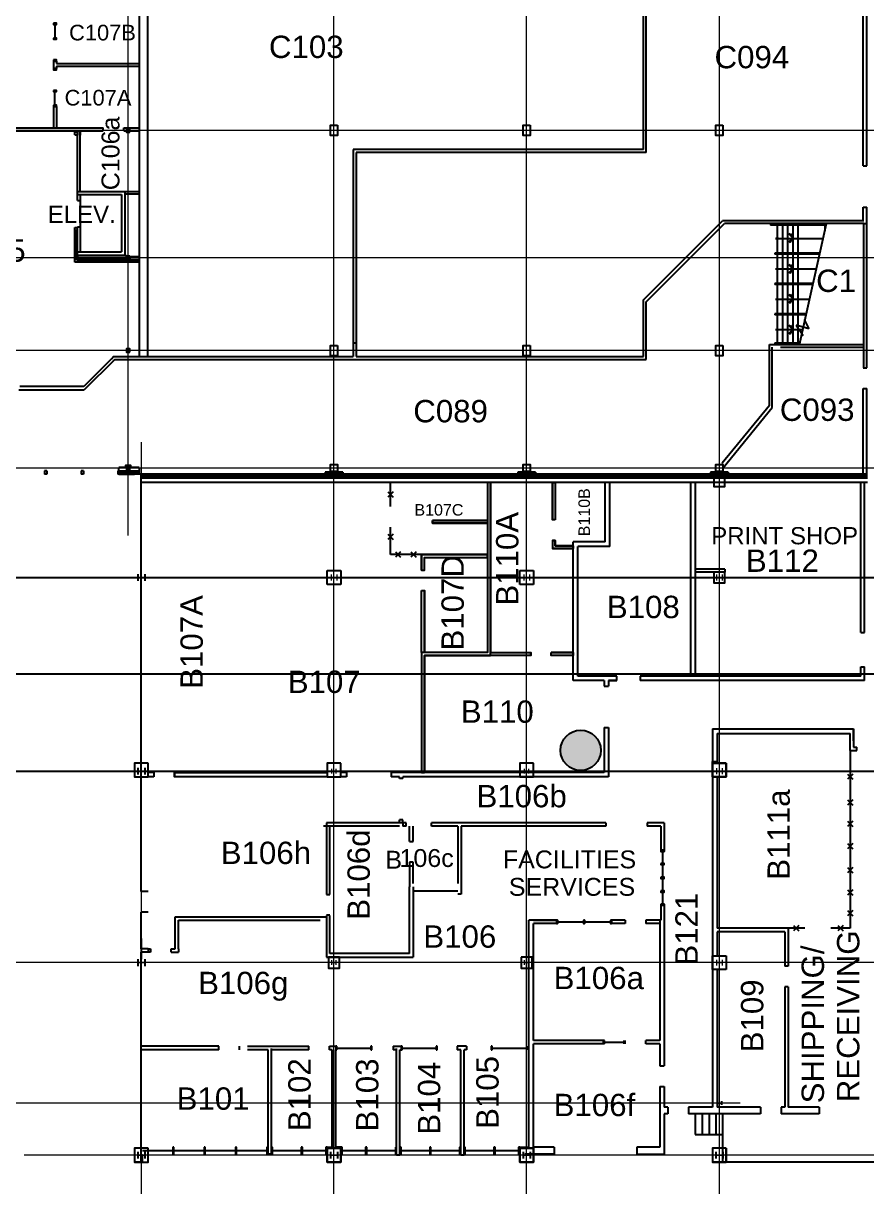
# Model space of a CAD drawing. Extents: x -222 to 8565, y -1562 to 5304.
# Drawn here: x 1760 to 3230, y 870 to 2900 of the extents above; entities that cross this region are included whole.
import ezdxf

# ---------------------------------------------------------------- set-up
doc = ezdxf.new("R2010")
doc.units = 0
doc.header["$LTSCALE"] = 15
doc.header["$MEASUREMENT"] = 0
doc.layers.get('0').update_dxf_attribs({"linetype": 'CONTINUOUS'})
for name, color, linetype, lineweight in [('Crawlspace access', 1, 'CONTINUOUS', 25), ('STAIR', 251, 'CONTINUOUS', 25), ('WALLS', 7, 'CONTINUOUS', 25)]:
    doc.layers.add(name, color=color, linetype=linetype, lineweight=lineweight)
doc.layers.add('grid', color=251, linetype='CONTINUOUS')
doc.layers.add('room number', color=7, linetype='CONTINUOUS')
doc.styles.get("Standard").update_dxf_attribs({"font": 'arial.ttf'})

# ---------------------------------------------------------------- blocks, each defined once
blk = doc.blocks.new('AZMND')
for p, q in [((0, 0.5), (0, -0.5)), ((1, 0.5), (0, 0.5)), ((1, -0.5), (1, 0.5)), ((0, -0.5), (1, -0.5))]:
    blk.add_line(p, q)
blk = doc.blocks.new('10X10WF COLUMN')
at = {"layer": 'grid', "lineweight": 0}
for p, q in [((-5, 5), (5, 5)), ((0, -5), (0, 5)), ((-5, -5), (5, -5))]:
    blk.add_line(p, q, dxfattribs=at)
blk = doc.blocks.new('12X12WF COLUMN')
at = {"layer": 'grid'}
for p, q in [((-6, 6), (6, 6)), ((-6, -6), (6, -6))]:
    blk.add_line(p, q, dxfattribs=at)
at = {"layer": 'grid', "lineweight": 0}
blk.add_line((0, -6), (0, 6), dxfattribs=at)
blk = doc.blocks.new('8X8WF COLUMN')
at = {"layer": 'grid', "lineweight": 0}
for p, q in [((4, 4), (-4, 4)), ((0, -4), (0, 4)), ((4, -4), (-4, -4))]:
    blk.add_line(p, q, dxfattribs=at)
blk = doc.blocks.new('8X6.5 WF COLUMN')
at = {"layer": 'grid'}
for p, q in [((-3.25, 4), (3.25, 4)), ((-3.25, -4), (3.25, -4))]:
    blk.add_line(p, q, dxfattribs=at)
at = {"layer": 'grid', "lineweight": 0}
blk.add_line((0, -4), (0, 4), dxfattribs=at)

msp = doc.modelspace()

# ---------------------------------------------------------------- hatches: boundary and pattern name
at = {"layer": 'Crawlspace access'}
h = msp.add_hatch(color=256, dxfattribs=at)
h.dxf.hatch_style = 1
edge = h.paths.add_edge_path()
edge.add_arc((2731.5, 1631.1), 35.2, 0, 360)

# ---------------------------------------------------------------- linework, layer by layer
msp.add_circle((2731.5, 1631.1), 35.2, dxfattribs=at)
at = {"layer": 'grid', "lineweight": 0}
for p, q in [((1942.4, 2006.1), (1942.4, 5224.8)), ((2637.4, 704), (2637.4, 5126.4)), ((2973.4, 704), (2973.4, 5126.4)), ((2301.4, 704), (2301.4, 5115.7)), ((3706.9, 2712.7), (1386.5, 2712.7)), ((3706.9, 2490.7), (1386.5, 2490.7)), ((3706.9, 2328.7), (1386.5, 2328.7)), ((1965.4, 2168.6), (1965.4, 704)), ((3706.9, 2123.7), (1386.5, 2123.7)), ((4102.3, 1932.7), (1761.3, 1932.7)), ((4102.3, 1764.7), (1761.3, 1764.7)), ((5818.4, 1260.7), (1386.5, 1260.7)), ((3009.5, 1015.7), (1386.5, 1015.7)), ((5002.8, 924.7), (1761.3, 924.7))]:
    msp.add_line(p, q, dxfattribs=at)
at = {"layer": 'grid'}
for p, q in [((1386.5, 1932.7), (7512.9, 1932.7)), ((1386.5, 1764.7), (7512.9, 1764.7)), ((1386.5, 1594.7), (5818.5, 1594.7))]:
    msp.add_line(p, q, dxfattribs=at)
at = {"layer": 'STAIR'}
for p, q in [((3159.9, 2548.8), (3062.4, 2548.8)), ((3062.4, 2548.8), (3062.4, 2547.3)), ((3159.5, 2547.3), (3062.4, 2547.3)), ((3074.4, 2550.3), (3074.4, 2548.8)), ((3074.4, 2547.3), (3074.4, 2498.3)), ((3083.4, 2550.3), (3083.4, 2548.8)), ((3083.4, 2547.3), (3083.4, 2498.3)), ((3092.4, 2550.3), (3092.4, 2548.8)), ((3092.4, 2547.3), (3092.4, 2498.3)), ((3101.4, 2550.3), (3101.4, 2548.8)), ((3101.4, 2547.3), (3101.4, 2498.3)), ((3110.4, 2550.3), (3110.4, 2548.8)), ((3110.4, 2547.3), (3110.4, 2498.3)), ((3113.4, 2338.7), (3160.2, 2550.3)), ((3157.4, 2550.3), (3157.4, 2548.8)), ((3157.4, 2547.3), (3157.4, 2537.7)), ((3071.5, 2524.3), (3154.4, 2524.3)), ((3148.7, 2498.3), (3070.4, 2498.3)), ((3070.4, 2498.3), (3070.4, 2496.8)), ((3148.4, 2496.8), (3070.4, 2496.8)), ((3074.4, 2496.8), (3074.4, 2445.5)), ((3083.4, 2496.8), (3083.4, 2445.5)), ((3092.4, 2496.8), (3092.4, 2445.5)), ((3101.4, 2496.8), (3101.4, 2445.5)), ((3110.4, 2496.8), (3110.4, 2445.5)), ((3071.5, 2471.1), (3142.7, 2471.1)), ((3137, 2445.5), (3070.4, 2445.5)), ((3070.4, 2445.5), (3070.4, 2444)), ((3136.7, 2444), (3070.4, 2444)), ((3074.4, 2444), (3074.4, 2392.7)), ((3083.4, 2444), (3083.4, 2392.7)), ((3092.4, 2444), (3092.4, 2392.7)), ((3101.4, 2444), (3101.4, 2392.7)), ((3110.4, 2444), (3110.4, 2392.7)), ((3071.5, 2418.3), (3131, 2418.3)), ((3125.3, 2392.7), (3070.4, 2392.7)), ((3070.4, 2392.7), (3070.4, 2391.2)), ((3125, 2391.2), (3070.4, 2391.2)), ((3074.4, 2391.2), (3074.4, 2342.2)), ((3083.4, 2391.2), (3083.4, 2342.2)), ((3092.4, 2391.2), (3092.4, 2342.2)), ((3101.4, 2391.2), (3101.4, 2342.2)), ((3110.4, 2391.2), (3110.4, 2342.2)), ((3121.4, 2382.7), (3129.4, 2366.7)), ((3071.5, 2365.2), (3119.3, 2365.2)), ((3107.4, 2372.7), (3119.4, 2354.7)), ((3129.4, 2366.7), (3107.4, 2372.7)), ((3070.4, 2342.2), (3114.2, 2342.2)), ((3070.4, 2342.2), (3070.4, 2340.7)), ((3070.4, 2340.7), (3113.8, 2340.7)), ((3074.4, 2340.7), (3074.4, 2339.2)), ((3083.4, 2340.7), (3083.4, 2339.2)), ((3092.4, 2340.7), (3092.4, 2339.2)), ((3101.4, 2340.7), (3101.4, 2339.2)), ((3110.4, 2340.7), (3110.4, 2339.2))]:
    msp.add_line(p, q, dxfattribs=at)
for points in [[(3096.9, 2533), (3101.4, 2525.2), (3095.1, 2531.5)], [(3096.9, 2517.4), (3101.4, 2525.2), (3095.1, 2518.8)], [(3096.9, 2479), (3101.4, 2471.2), (3095.1, 2477.5)], [(3096.9, 2463.4), (3101.4, 2471.2), (3095.1, 2464.8)], [(3096.9, 2427), (3101.4, 2419.2), (3095.1, 2425.5)], [(3096.9, 2411.4), (3101.4, 2419.2), (3095.1, 2412.8)], [(3096.9, 2373), (3101.4, 2365.2), (3095.1, 2371.5)], [(3096.9, 2357.4), (3101.4, 2365.2), (3095.1, 2358.8)]]:
    msp.add_lwpolyline(points, close=True, dxfattribs=at)
for centre in [(3074.4, 2524.3), (3074.4, 2471.1), (3074.4, 2418.3), (3074.4, 2365.2)]:
    msp.add_circle(centre, 1.22, dxfattribs=at)
at = {"layer": 'WALLS'}
for p, q in [((1976.4, 3180.7), (1976.4, 2318.2)), ((3224.4, 2650.7), (3224.4, 3173.7)), ((3230.4, 2650.7), (3230.4, 3173.7)), ((2841, 2679.2), (2841, 3159.7)), ((2845.9, 2674.3), (2845.9, 3159.7)), ((1961.4, 2936.7), (1961.4, 2318.2)), ((1814.9, 2897.7), (1814.9, 2873.7)), ((1812.4, 2833.7), (1817.4, 2833.7)), ((1812.4, 2833.7), (1812.4, 2820.7)), ((1817.4, 2833.7), (1817.4, 2829.7)), ((1817.4, 2829.7), (1961.4, 2829.7)), ((1817.4, 2824.7), (1961.4, 2824.7)), ((1817.4, 2824.7), (1817.4, 2820.7)), ((1817.4, 2820.7), (1812.4, 2820.7)), ((1814.9, 2756.7), (1814.9, 2780.7)), ((1817.4, 2754.7), (1812.4, 2754.7)), ((1812.4, 2754.7), (1812.4, 2717.2)), ((1817.4, 2754.7), (1817.4, 2717.2)), ((1656.9, 2717.2), (1774.9, 2717.2)), ((1656.9, 2712.3), (1774.9, 2712.3)), ((1774.9, 2717.2), (1898.7, 2717.2)), ((1774.9, 2712.3), (1898.7, 2712.3)), ((1849.7, 2705.3), (1849.7, 2712.3)), ((1849.7, 2705.3), (1854.2, 2705.3)), ((1853.2, 2708.8), (1853.2, 2712.3)), ((1853.2, 2708.8), (1854.2, 2708.8)), ((1854.2, 2712.3), (1854.2, 2704.3)), ((1854.2, 2606.2), (1854.2, 2711.6)), ((1858.9, 2712.3), (1858.9, 2704.3)), ((1858.9, 2606.2), (1858.9, 2711.6)), ((1898.7, 2712.3), (1898.7, 2717.2)), ((1934.7, 2712.3), (1934.7, 2717.2)), ((1934.7, 2717.2), (1961.4, 2717.2)), ((1934.7, 2717.2), (1961.4, 2717.2)), ((1934.7, 2712.3), (1934.7, 2717.2)), ((1934.7, 2712.3), (1939.4, 2712.3)), ((1934.7, 2712.3), (1939.4, 2712.3)), ((1945.4, 2712.3), (1961.4, 2712.3)), ((1945.4, 2712.3), (1961.4, 2712.3)), ((2335, 2679.2), (2335, 2318.2)), ((2841, 2679.2), (2335, 2679.2)), ((2339.9, 2674.3), (2339.9, 2318.2)), ((2845.9, 2674.3), (2339.9, 2674.3)), ((3224.4, 2650.7), (3230.4, 2650.7)), ((1854.2, 2606.2), (1936.4, 2606.2)), ((1854.2, 2590.5), (1854.2, 2606.2)), ((1854.2, 2600.7), (1930.9, 2600.7)), ((1858.9, 2600.7), (1858.9, 2500.7)), ((1917.4, 2606.2), (1936.4, 2606.2)), ((1917.4, 2600.7), (1930.9, 2600.7)), ((1930.9, 2600.7), (1930.9, 2500.7)), ((1936.4, 2606.2), (1936.4, 2495.2)), ((1936.4, 2606.2), (1936.4, 2495.2)), ((1936.4, 2606.2), (1961.4, 2606.2)), ((1936.4, 2606.2), (1961.4, 2606.2)), ((1936.4, 2602.2), (1961.4, 2602.2)), ((1936.4, 2602.2), (1961.4, 2602.2)), ((1853.2, 2595), (1854.2, 2595)), ((1854.2, 2590.5), (1858.9, 2590.5)), ((3224.4, 2555.2), (3224.4, 2578.7)), ((3224.4, 2578.7), (3230.4, 2578.7)), ((3230.4, 2298.3), (3230.4, 2578.7)), ((1849.7, 2543.5), (1854.2, 2543.5)), ((1849.7, 2482.7), (1849.7, 2543.5)), ((1853.2, 2540), (1854.2, 2540)), ((1853.2, 2486.2), (1853.2, 2540)), ((1854.2, 2544.5), (1858.9, 2544.5)), ((1854.2, 2495.2), (1854.2, 2544.5)), ((2841, 2417.2), (2979, 2555.2)), ((2845.9, 2413.5), (2982.6, 2550.3)), ((3225.5, 2555.2), (2979, 2555.2)), ((3225.5, 2550.3), (2982.6, 2550.3)), ((3225.5, 2298.3), (3225.5, 2550.3)), ((3225.5, 2550.3), (3228.5, 2550.3)), ((1854.2, 2500.7), (1930.9, 2500.7)), ((1917.4, 2500.7), (1930.9, 2500.7)), ((1961.4, 2482.7), (1849.7, 2482.7)), ((1961.4, 2486.2), (1853.2, 2486.2)), ((1854.2, 2495.2), (1936.4, 2495.2)), ((1939.4, 2493.7), (1854.2, 2493.7)), ((1854.2, 2493.7), (1854.2, 2487.7)), ((1939.4, 2487.7), (1854.2, 2487.7)), ((1917.4, 2495.2), (1936.4, 2495.2)), ((1939.4, 2493.7), (1917.4, 2493.7)), ((1939.4, 2487.7), (1917.4, 2487.7)), ((1961.4, 2486.2), (1917.4, 2486.2)), ((1961.4, 2482.7), (1917.4, 2482.7)), ((1945.4, 2492.6), (1961.4, 2492.6)), ((1945.4, 2492.6), (1961.4, 2492.6)), ((1945.4, 2487.7), (1961.4, 2487.7)), ((1945.4, 2487.7), (1961.4, 2487.7)), ((2841, 2318.2), (2841, 2417.2)), ((2845.9, 2313.3), (2845.9, 2413.5)), ((2339.9, 2341.5), (2335, 2341.5)), ((3060.7, 2339.2), (3225.5, 2339.2)), ((3060.7, 2232.8), (3060.7, 2339.2)), ((1917.4, 2318.2), (1865.1, 2265.8)), ((1917.4, 2318.2), (1913.2, 2313.9)), ((1917.4, 2318.2), (2335, 2318.2)), ((1917.4, 2318.2), (2037.4, 2318.2)), ((2339.9, 2318.2), (2841, 2318.2)), ((3065.5, 2229.3), (3065.5, 2334.3)), ((3079.9, 2334.3), (3225.5, 2334.3)), ((1919.4, 2313.3), (1865.4, 2259.3)), ((1919.4, 2313.3), (1916.6, 2310.5)), ((1919.4, 2313.3), (2845.9, 2313.3)), ((1919.4, 2313.3), (2037.4, 2313.3)), ((3224.4, 2298.3), (3230.4, 2298.3)), ((1865.4, 2259.3), (1751.9, 2259.3)), ((1865.1, 2265.8), (1753.6, 2265.8)), ((3224.4, 2112.7), (3224.4, 2262.3)), ((3224.4, 2262.3), (3230.4, 2262.3)), ((3230.4, 2106.2), (3230.4, 2262.3)), ((3060.7, 2232.8), (2978.6, 2132.2)), ((2979.4, 2123.7), (3065.5, 2229.3)), ((2978.6, 2132.2), (2978.8, 2129.7)), ((1796.4, 2118.7), (1796.4, 2112.7)), ((1800.4, 2118.7), (1796.4, 2118.7)), ((1800.4, 2112.7), (1796.4, 2112.7)), ((1800.4, 2118.7), (1800.4, 2112.7)), ((1860.4, 2118.7), (1860.4, 2112.7)), ((1864.4, 2118.7), (1860.4, 2118.7)), ((1864.4, 2112.7), (1860.4, 2112.7)), ((1864.4, 2118.7), (1864.4, 2112.7)), ((1926.4, 2118.7), (1924.4, 2118.7)), ((1924.4, 2118.7), (1924.4, 2112.7)), ((1924.4, 2118.7), (1924.4, 2112.7)), ((1926.4, 2118.7), (1924.4, 2118.7)), ((1926.4, 2112.7), (1924.4, 2112.7)), ((1926.4, 2112.7), (1924.4, 2112.7)), ((1926.4, 2112.2), (1926.4, 2124.8)), ((1926.4, 2112.2), (1926.4, 2124.8)), ((1937.9, 2124.8), (1926.4, 2124.8)), ((1937.9, 2124.8), (1926.4, 2124.8)), ((1961.4, 2118.2), (1926.4, 2118.2)), ((1961.4, 2118.2), (1926.4, 2118.2)), ((1961.4, 2115.7), (1926.4, 2115.7)), ((1961.4, 2115.7), (1926.4, 2115.7)), ((1953.4, 2112.2), (1926.4, 2112.2)), ((1953.4, 2112.2), (1926.4, 2112.2)), ((1961.4, 2124.8), (1946.9, 2124.8)), ((1961.4, 2124.8), (1946.9, 2124.8)), ((1953.4, 2112.7), (1947.4, 2112.7)), ((1953.4, 2112.7), (1947.4, 2112.7)), ((3230.4, 2112.7), (1953.4, 2112.7)), ((2037.4, 2112.7), (1953.4, 2112.7)), ((1961.4, 2124.8), (1961.4, 2112.7)), ((1961.4, 2124.8), (1961.4, 2112.7)), ((1965.4, 1384.9), (1965.4, 2112.7)), ((1965.4, 2028.7), (1965.4, 2112.7)), ((2223.4, 2112.7), (3230.4, 2112.7)), ((2316.9, 2116.7), (2285.9, 2116.7)), ((2285.9, 2116.7), (2285.9, 2112.7)), ((2316.9, 2116.7), (2316.9, 2112.7)), ((2652.9, 2116.7), (2621.9, 2116.7)), ((2621.9, 2116.7), (2621.9, 2112.7)), ((2652.9, 2116.7), (2652.9, 2112.7)), ((2988.9, 2116.7), (2957.9, 2116.7)), ((2957.9, 2116.7), (2957.9, 2112.7)), ((2988.9, 2116.7), (2988.9, 2112.7)), ((3230.4, 2109.2), (1965.4, 2109.2)), ((2037.4, 2109.2), (1965.4, 2109.2)), ((3231.9, 2106.2), (1965.4, 2106.2)), ((2037.4, 2106.2), (1965.4, 2106.2)), ((1965.4, 1384.9), (1965.4, 2100.7)), ((1965.4, 2028.7), (1965.4, 2100.7)), ((3231.9, 2098.2), (1965.4, 2098.2)), ((2037.4, 2098.2), (1965.4, 2098.2)), ((2400.1, 2056.7), (2400.1, 2098.2)), ((2569.4, 2098.2), (2569.4, 1801.7)), ((2574.4, 2098.2), (2574.4, 1801.7)), ((2682.4, 2098.2), (2682.4, 2033.2)), ((2687.4, 2098.2), (2687.4, 2033.2)), ((2774.4, 1994.7), (2774.4, 2098.2)), ((2782.4, 1986.7), (2782.4, 2098.2)), ((2923.7, 1760.7), (2923.7, 2098.2)), ((2931.7, 1760.7), (2931.7, 2098.2)), ((3220.4, 1836.7), (3220.4, 2098.2)), ((3226.4, 1836.7), (3226.4, 2098.2)), ((2404.7, 2082), (2395.6, 2072.9)), ((2395.6, 2082), (2404.7, 2072.9)), ((2569.4, 2032.2), (2473.4, 2032.2)), ((2473.4, 2032.2), (2473.4, 2027.2)), ((2687.4, 2033.2), (2682.4, 2033.2)), ((2400.1, 1972.7), (2400.1, 2020.7)), ((2473.4, 2027.2), (2569.4, 2027.2)), ((2404.7, 2008.1), (2395.6, 1998.9)), ((2395.6, 2008.1), (2404.7, 1998.9)), ((2682.4, 1997.2), (2687.4, 1997.2)), ((2682.4, 1997.2), (2682.4, 1983.2)), ((2687.4, 1997.2), (2687.4, 1988.2)), ((2774.4, 1994.7), (2718.4, 1994.7)), ((2718.4, 1752.7), (2718.4, 1994.7)), ((2454.1, 1972.7), (2400.1, 1972.7)), ((2417.6, 1977.3), (2408.5, 1968.2)), ((2408.5, 1977.3), (2417.6, 1968.2)), ((2444.7, 1977.3), (2435.6, 1968.2)), ((2435.6, 1977.3), (2444.7, 1968.2)), ((2454.1, 1967.7), (2454.1, 1972.7)), ((2454.1, 1972.7), (2569.4, 1972.7)), ((2718.4, 1983.2), (2682.4, 1983.2)), ((2687.4, 1988.2), (2718.4, 1988.2)), ((2718.4, 1988.2), (2718.4, 1983.2)), ((2726.4, 1760.7), (2726.4, 1986.7)), ((2782.4, 1986.7), (2726.4, 1986.7)), ((2454.1, 1945.7), (2454.1, 1967.7)), ((2459.1, 1967.7), (2569.4, 1967.7)), ((2459.1, 1945.7), (2459.1, 1967.7)), ((2289.4, 1944.7), (2313.4, 1944.7)), ((2289.4, 1920.7), (2289.4, 1944.7)), ((2313.4, 1944.7), (2313.4, 1920.7)), ((2454.1, 1945.7), (2459.1, 1945.7)), ((2625.4, 1944.7), (2649.4, 1944.7)), ((2625.4, 1920.7), (2625.4, 1944.7)), ((2649.4, 1944.7), (2649.4, 1920.7)), ((2983.2, 1947), (2931.7, 1947)), ((2983.2, 1942), (2931.7, 1942)), ((2983.2, 1947), (2983.2, 1942)), ((2313.4, 1920.7), (2289.4, 1920.7)), ((2454.1, 1801.7), (2454.1, 1909.7)), ((2454.1, 1909.7), (2459.1, 1909.7)), ((2459.1, 1801.7), (2459.1, 1909.7)), ((2649.4, 1920.7), (2625.4, 1920.7)), ((3220.4, 1836.7), (3226.4, 1836.7)), ((3220.4, 1836.7), (3226.4, 1836.7)), ((2569.4, 1801.7), (2454.1, 1801.7)), ((2454.1, 1801.7), (2454.1, 1592.7)), ((2558.4, 1796.7), (2459.4, 1796.7)), ((2459.4, 1796.7), (2459.4, 1592.7)), ((2644.4, 1796.7), (2558.4, 1796.7)), ((2574.4, 1801.7), (2644.4, 1801.7)), ((2644.4, 1796.7), (2644.4, 1801.7)), ((2718.4, 1801.7), (2680.4, 1801.7)), ((3220.4, 1776.7), (3226.4, 1776.7)), ((3220.4, 1760.7), (3220.4, 1776.7)), ((3226.4, 1752.7), (3226.4, 1776.7)), ((2772.4, 1752.7), (2718.4, 1752.7)), ((2792.4, 1760.7), (2726.4, 1760.7)), ((2772.4, 1752.7), (2772.4, 1742.9)), ((2780.4, 1752.7), (2780.4, 1742.9)), ((2792.4, 1752.7), (2780.4, 1752.7)), ((2780.4, 1752.7), (2794.4, 1752.7)), ((2794.4, 1760.7), (2792.4, 1760.7)), ((2792.4, 1752.7), (2794.4, 1752.7)), ((2794.4, 1752.7), (2794.4, 1760.7)), ((3220.4, 1760.7), (2835.4, 1760.7)), ((2835.4, 1760.7), (2835.4, 1752.7)), ((3226.4, 1752.7), (2835.4, 1752.7)), ((2985.4, 1752.7), (2961.4, 1752.7)), ((2772.4, 1742.9), (2780.4, 1742.9)), ((2772.4, 1670.9), (2780.4, 1670.9)), ((2772.4, 1670.9), (2772.4, 1592.7)), ((2780.4, 1670.9), (2780.4, 1592.7)), ((2961.4, 1668.7), (2961.4, 1008.7)), ((2961.4, 1668.7), (3207.4, 1668.7)), ((3207.4, 1647.7), (3207.4, 1668.7)), ((3207.4, 1668.7), (3207.4, 1636.7)), ((2969.4, 1660.7), (3201.4, 1660.7)), ((2969.4, 1660.7), (2969.4, 1608.7)), ((3201.4, 1630.7), (3201.4, 1660.7)), ((3201.4, 1630.7), (3213.4, 1630.7)), ((3201.4, 1630.7), (3201.4, 1320.7)), ((3207.4, 1636.7), (3213.3, 1636.7)), ((3213.4, 1630.7), (3213.3, 1636.7)), ((2961.4, 1608.7), (2985.4, 1608.7)), ((2961.4, 1584.7), (2961.4, 1608.7)), ((2985.4, 1608.7), (2985.4, 1584.7)), ((1987.3, 1592.7), (1977.4, 1592.7)), ((1987.3, 1584.7), (1977.4, 1584.7)), ((1987.3, 1592.7), (1987.3, 1584.7)), ((2023.3, 1592.7), (2023.3, 1584.7)), ((2323.4, 1592.7), (2313.4, 1592.7)), ((2323.4, 1584.7), (2313.4, 1584.7)), ((2323.4, 1592.7), (2323.4, 1584.7)), ((2772.4, 1592.7), (2401.2, 1592.7)), ((2401.2, 1592.7), (2401.2, 1584.7)), ((2415.4, 1584.7), (2401.2, 1584.7)), ((2415.4, 1581.8), (2415.4, 1584.7)), ((2780.4, 1584.7), (2421.4, 1584.7)), ((2421.4, 1581.8), (2421.4, 1584.7)), ((2780.4, 1592.7), (2780.4, 1584.7)), ((2780.4, 1592.7), (2780.4, 1592.7)), ((2985.4, 1584.7), (2961.4, 1584.7)), ((2969.4, 1584.7), (2969.4, 1320.7)), ((3206, 1589.8), (3196.9, 1580.7)), ((3196.9, 1589.8), (3206, 1580.7)), ((2421.4, 1581.8), (2415.4, 1581.8)), ((3206, 1544.6), (3196.9, 1535.5)), ((3196.9, 1544.6), (3206, 1535.5)), ((2426.4, 1504.7), (2288.4, 1504.7)), ((2288.4, 1504.7), (2288.4, 1379.4)), ((2415.4, 1506.7), (2415.4, 1509.8)), ((2421.4, 1509.8), (2415.4, 1509.8)), ((2421.4, 1506.7), (2421.4, 1509.8)), ((2421.4, 1504.7), (2421.4, 1498.7)), ((2427.4, 1504.7), (2421.4, 1504.7)), ((2427.4, 1498.7), (2427.4, 1504.7)), ((2471.3, 1498.7), (2471.3, 1504.7)), ((2528.6, 1504.7), (2471.3, 1504.7)), ((2775.4, 1504.7), (2528.6, 1504.7)), ((2775.4, 1504.7), (2775.4, 1498.7)), ((2847.4, 1504.7), (2847.4, 1498.7)), ((2877.4, 1504.7), (2847.4, 1504.7)), ((2877.4, 1504.7), (2877.4, 1454.7)), ((2877.4, 1504.7), (2877.4, 1454.7)), ((2877.4, 1504.7), (2877.4, 1456.7)), ((3206, 1507.3), (3196.9, 1498.2)), ((3196.9, 1507.3), (3206, 1498.2)), ((2415.4, 1498.7), (2283.4, 1498.7)), ((2294.4, 1379.4), (2294.4, 1498.7)), ((2427.4, 1498.7), (2421.4, 1498.7)), ((2433.2, 1472.1), (2433.2, 1498.7)), ((2433.2, 1472.1), (2433.2, 1498.7)), ((2439.2, 1472.1), (2439.2, 1498.7)), ((2517.4, 1498.7), (2471.3, 1498.7)), ((2517.4, 1498.7), (2517.4, 1398.7)), ((2523.4, 1498.7), (2523.4, 1379.9)), ((2528.6, 1498.7), (2523.4, 1498.7)), ((2775.4, 1498.7), (2528.6, 1498.7)), ((2871.4, 1498.7), (2847.4, 1498.7)), ((2871.4, 1498.7), (2871.4, 1454.7)), ((2433.2, 1472.1), (2439.2, 1472.1)), ((2433.2, 1472.1), (2439.2, 1472.1)), ((3206, 1468.3), (3196.9, 1459.2)), ((3196.9, 1468.3), (3206, 1459.2)), ((2877.4, 1456.7), (2871.4, 1456.7)), ((2877.4, 1454.7), (2871.4, 1454.7)), ((2874.4, 1454.7), (2874.4, 1362.7)), ((2439.2, 1436.1), (2433.2, 1436.1)), ((2439.2, 1436.1), (2433.2, 1436.1)), ((2433.2, 1436.1), (2433.2, 1392.7)), ((2433.2, 1422.7), (2433.2, 1392.7)), ((2439.2, 1398.7), (2439.2, 1436.1)), ((2439.2, 1398.7), (2439.2, 1436.1)), ((2877.4, 1433.7), (2871.4, 1433.7)), ((2877.4, 1431.7), (2871.4, 1431.7)), ((3206, 1426.4), (3196.9, 1417.3)), ((3196.9, 1426.4), (3206, 1417.3)), ((2877.4, 1409.7), (2871.4, 1409.7)), ((2877.4, 1407.7), (2871.4, 1407.7)), ((1977.4, 1384.9), (1965.4, 1384.9)), ((2433.2, 1276.4), (2433.2, 1392.7)), ((2439.2, 1392.7), (2439.2, 1270.4)), ((2517.4, 1385.4), (2439.2, 1385.4)), ((2877.4, 1385.7), (2871.4, 1385.7)), ((2877.4, 1383.7), (2871.4, 1383.7)), ((3206, 1387.6), (3196.9, 1378.5)), ((3196.9, 1387.6), (3206, 1378.5)), ((2288.4, 1379.4), (2294.4, 1379.4)), ((2288.4, 1379.4), (2294.4, 1379.4)), ((2523.4, 1379.9), (2517.4, 1379.9)), ((2877.4, 1362.7), (2871.4, 1362.7)), ((2871.4, 1362.7), (2871.4, 1335)), ((2877.4, 1360.7), (2871.4, 1360.7)), ((2877.4, 1362.7), (2877.4, 1080.7)), ((1965.4, 1302.7), (1965.4, 1348.9)), ((1977.4, 1348.9), (1965.4, 1348.9)), ((1965.4, 1284.7), (1965.4, 1348.9)), ((2024.4, 1284.7), (2024.4, 1340.7)), ((2024.4, 1340.7), (2288.4, 1340.7)), ((2294.4, 1343.4), (2288.4, 1343.4)), ((2294.4, 1343.4), (2288.4, 1343.4)), ((2288.4, 1343.1), (2288.4, 1270.4)), ((2294.4, 1276.4), (2294.4, 1343.1)), ((3206, 1351.7), (3196.9, 1342.6)), ((3196.9, 1351.7), (3206, 1342.6)), ((2030.4, 1284.7), (2030.4, 1334.7)), ((2030.4, 1334.7), (2277.4, 1334.7)), ((2641.4, 936.7), (2641.4, 1335)), ((2691.4, 1335), (2641.4, 1335)), ((2649.4, 1335), (2689.4, 1335)), ((2649.4, 1125), (2649.4, 1329)), ((2691.4, 1329), (2649.4, 1329)), ((2689.4, 1335), (2689.4, 1329)), ((2691.4, 1335), (2691.4, 1329)), ((2691.4, 1332), (2736.4, 1332)), ((2736.4, 1335), (2736.4, 1329)), ((2738.4, 1335), (2738.4, 1329)), ((2738.4, 1335), (2738.4, 1329)), ((2738.4, 1332), (2783.4, 1332)), ((2783.4, 1335), (2783.4, 1329)), ((2809.4, 1335), (2783.4, 1335)), ((2809.4, 1329), (2783.4, 1329)), ((2785.4, 1335), (2785.4, 1329)), ((2785.4, 1335), (2785.4, 1329)), ((2809.4, 1335), (2809.4, 1329)), ((2871.4, 1335), (2845.4, 1335)), ((2845.4, 1335), (2845.4, 1329)), ((2869.4, 1329), (2845.4, 1329)), ((2869.4, 1335), (2869.4, 1125)), ((3093.4, 1320.7), (2969.4, 1320.7)), ((3122.2, 1320.7), (2969.4, 1320.7)), ((3093.4, 1320.7), (3093.4, 1254.7)), ((3112, 1325.3), (3102.9, 1316.2)), ((3102.9, 1325.3), (3112, 1316.2)), ((3201.4, 1320.7), (3168.1, 1320.7)), ((3189.3, 1325.3), (3180.2, 1316.2)), ((3180.2, 1325.3), (3189.3, 1316.2)), ((1965.4, 1302.7), (1965.4, 1266.7)), ((3087.4, 1314.7), (2969.4, 1314.7)), ((2969.4, 1314.7), (2969.4, 1272.7)), ((3087.4, 1314.7), (3087.4, 1254.7)), ((1977.4, 1284.7), (1965.4, 1284.7)), ((1977.4, 1284.7), (1977.4, 1278.7)), ((1977.4, 1284.7), (1979.4, 1284.7)), ((1979.4, 1284.7), (1981.4, 1284.7)), ((1981.4, 1284.7), (1981.4, 1278.7)), ((2017.4, 1278.7), (2017.4, 1284.7)), ((2017.4, 1284.7), (2024.4, 1284.7)), ((2030.4, 1284.7), (2030.4, 1278.7)), ((1977.4, 1278.7), (1965.4, 1278.7)), ((1965.4, 1266.7), (1965.4, 1278.7)), ((1965.4, 912.7), (1965.4, 1266.7)), ((1965.4, 1122.7), (1965.4, 1266.7)), ((1981.4, 1278.7), (1977.4, 1278.7)), ((2017.4, 1278.7), (2030.4, 1278.7)), ((2288.4, 1270.4), (2439.2, 1270.4)), ((2433.2, 1276.4), (2294.4, 1276.4)), ((2961.4, 1248.7), (2961.4, 1272.7)), ((2961.4, 1272.7), (2985.4, 1272.7)), ((2985.4, 1272.7), (2985.4, 1248.7)), ((2985.4, 1248.7), (2961.4, 1248.7)), ((2969.4, 1248.7), (2969.4, 1008.7)), ((3093.4, 1254.7), (3087.4, 1254.7)), ((3087.4, 1218.7), (3087.4, 1008.7)), ((3093.4, 1218.7), (3087.4, 1218.7)), ((3093.4, 1218.7), (3093.4, 1008.7)), ((1965.4, 912.7), (1965.4, 1116.7)), ((2773.4, 1125), (2649.4, 1125)), ((2649.4, 936.7), (2649.4, 1119)), ((2773.4, 1119), (2649.4, 1119)), ((2771.4, 1119), (2771.4, 1125)), ((2773.4, 1119), (2773.4, 1125)), ((2773.4, 1122), (2807.4, 1122)), ((2807.4, 1119), (2807.4, 1125)), ((2809.4, 1119), (2809.4, 1125)), ((2869.4, 1125), (2845.4, 1125)), ((2845.4, 1119), (2845.4, 1125)), ((2869.4, 1119), (2845.4, 1119)), ((2869.4, 1119), (2845.4, 1119)), ((2869.4, 1119), (2869.4, 1080.7)), ((2100.4, 1114.7), (1965.4, 1114.7)), ((2100.4, 1108.7), (1965.4, 1108.7)), ((2100.4, 1108.7), (2100.4, 1114.7)), ((2136.4, 1108.7), (2136.4, 1114.7)), ((2150.4, 1114.7), (2257.4, 1114.7)), ((2186.4, 1108.7), (2150.4, 1108.7)), ((2186.4, 926.7), (2186.4, 1108.7)), ((2192.4, 926.7), (2192.4, 1110.7)), ((2257.4, 1108.7), (2192.4, 1108.7)), ((2257.4, 1108.7), (2257.4, 1114.7)), ((2293.4, 1114.7), (2304.4, 1114.7)), ((2293.4, 1108.7), (2293.4, 1114.7)), ((2298.4, 1108.7), (2293.4, 1108.7)), ((2298.4, 936.7), (2298.4, 1108.7)), ((2304.4, 936.7), (2304.4, 1108.7)), ((2306.4, 1111.7), (2365.4, 1111.7)), ((2404.4, 1114.7), (2404.4, 1108.7)), ((2404.4, 1114.7), (2418.4, 1114.7)), ((2410.4, 1108.7), (2404.4, 1108.7)), ((2410.4, 926.7), (2410.4, 1110.7)), ((2416.4, 926.7), (2416.4, 1108.7)), ((2416.4, 1108.7), (2418.4, 1108.7)), ((2420.4, 1111.7), (2479.4, 1111.7)), ((2480.4, 1114.7), (2480.4, 1108.7)), ((2532.4, 1114.7), (2516.4, 1114.7)), ((2516.4, 1114.7), (2516.4, 1108.7)), ((2522.4, 1108.7), (2516.4, 1108.7)), ((2522.4, 926.7), (2522.4, 1108.7)), ((2528.4, 926.7), (2528.4, 1108.7)), ((2532.4, 1108.7), (2528.4, 1108.7)), ((2532.4, 1114.7), (2532.4, 1108.7)), ((2575.4, 1114.7), (2575.4, 1108.7)), ((2577.4, 1111.7), (2639.4, 1111.7)), ((2869.4, 1080.7), (2877.4, 1080.7)), ((2869.4, 1044.7), (2877.4, 1044.7)), ((2869.4, 1044.7), (2869.4, 938.7)), ((2877.4, 1044.7), (2877.4, 1008.7)), ((2883.4, 1008.7), (2877.4, 1008.7)), ((2877.4, 996.7), (2877.4, 926.7)), ((2883.4, 996.7), (2877.4, 996.7)), ((2883.4, 1008.7), (2883.4, 996.7)), ((2961.4, 1008.7), (2919.4, 1008.7)), ((2919.4, 1008.7), (2919.4, 996.7)), ((3045.4, 996.7), (2919.4, 996.7)), ((2931.4, 996.7), (2931.4, 960.7)), ((2943.4, 996.7), (2943.4, 960.7)), ((2955.4, 996.7), (2955.4, 960.7)), ((2967.4, 996.7), (2967.4, 960.7)), ((3045.4, 1008.7), (2969.4, 1008.7)), ((2979.4, 912.7), (2979.4, 996.7)), ((3045.4, 1008.7), (3045.4, 996.7)), ((3087.4, 1008.7), (3081.4, 1008.7)), ((3081.4, 1008.7), (3081.4, 996.7)), ((3147.4, 996.7), (3081.4, 996.7)), ((3147.4, 1008.7), (3093.4, 1008.7)), ((3147.4, 1008.7), (3147.4, 996.7)), ((2931.4, 960.7), (2979.4, 960.7)), ((2289.4, 938.7), (2298.4, 938.7)), ((2289.4, 936.7), (2313.4, 936.7)), ((2289.4, 912.7), (2289.4, 936.7)), ((2313.4, 938.7), (2304.4, 938.7)), ((2313.4, 936.7), (2313.4, 912.7)), ((2625.4, 938.7), (2641.4, 938.7)), ((2625.4, 936.7), (2649.4, 936.7)), ((2625.4, 912.7), (2625.4, 936.7)), ((2685.4, 938.7), (2649.4, 938.7)), ((2649.4, 936.7), (2649.4, 912.7)), ((2685.4, 938.7), (2685.4, 926.7)), ((2869.4, 938.7), (2829.4, 938.7)), ((2829.4, 938.7), (2829.4, 926.7)), ((2985.4, 936.7), (2985.4, 912.7)), ((1967.4, 932.7), (2020.2, 932.7)), ((2022.2, 932.7), (2074.9, 932.7)), ((2076.9, 932.7), (2129.7, 932.7)), ((2131.7, 932.7), (2184.4, 932.7)), ((2192.4, 926.7), (2186.4, 926.7)), ((2192.4, 926.7), (2186.4, 926.7)), ((2194.4, 932.7), (2244.4, 932.7)), ((2246.4, 932.7), (2287.4, 932.7)), ((2315.4, 932.7), (2356.4, 932.7)), ((2358.4, 932.7), (2408.4, 932.7)), ((2416.4, 924.7), (2410.4, 924.7)), ((2416.4, 924.7), (2410.4, 924.7)), ((2418.4, 932.7), (2468.4, 932.7)), ((2470.4, 932.7), (2520.4, 932.7)), ((2528.4, 924.7), (2522.4, 924.7)), ((2528.4, 924.7), (2522.4, 924.7)), ((2530.4, 932.7), (2580.4, 932.7)), ((2582.4, 932.7), (2623.4, 932.7)), ((2685.4, 926.7), (2634.4, 926.7)), ((2829.4, 926.7), (2877.4, 926.7)), ((1965.4, 912.7), (1953.4, 912.7)), ((2313.4, 912.7), (2289.4, 912.7)), ((2313.4, 912.7), (2289.4, 912.7)), ((2649.4, 912.7), (2625.4, 912.7)), ((2985.4, 912.7), (2961.4, 912.7)), ((3297.4, 912.7), (2979.4, 912.7))]:
    msp.add_line(p, q, dxfattribs=at)
for points in [[(1812.4, 2899.7), (1812.4, 2897.7), (1817.4, 2897.7), (1817.4, 2899.7), (1812.4, 2899.7)], [(1812.4, 2873.7), (1812.4, 2871.7), (1817.4, 2871.7), (1817.4, 2873.7), (1812.4, 2873.7)], [(1812.4, 2835.7), (1812.4, 2833.7), (1817.4, 2833.7), (1817.4, 2835.7), (1812.4, 2835.7)], [(1812.4, 2820.7), (1812.4, 2818.7), (1817.4, 2818.7), (1817.4, 2820.7), (1812.4, 2820.7)], [(1812.4, 2782.7), (1812.4, 2780.7), (1817.4, 2780.7), (1817.4, 2782.7), (1812.4, 2782.7)], [(1812.4, 2756.7), (1812.4, 2754.7), (1817.4, 2754.7), (1817.4, 2756.7), (1812.4, 2756.7)], [(1946.9, 2124.8), (1946.9, 2128.2), (1937.9, 2128.2), (1937.9, 2124.8)], [(1946.9, 2124.8), (1946.9, 2128.2), (1937.9, 2128.2), (1937.9, 2124.8)], [(2569.4, 2098.2), (2569.4, 1801.7), (2454.1, 1801.7), (2454.1, 1592.7), (2459.4, 1592.7), (2459.4, 1796.7), (2574.4, 1796.7), (2574.4, 2098.2), (2569.4, 2098.2)], [(2963.7, 2109.8), (2963.7, 2091.3), (2983.2, 2091.3), (2983.2, 2109.8), (2963.7, 2109.8)], [(2687.4, 1997.2), (2682.4, 1997.2), (2682.4, 1983.2), (2718.4, 1983.2), (2718.4, 1988.2), (2687.4, 1988.2), (2687.4, 1997.2), (2682.4, 1997.2)], [(2454.1, 1972.7), (2454.1, 1945.7), (2459.1, 1945.7), (2459.1, 1967.7), (2569.4, 1967.7), (2569.4, 1972.7), (2454.1, 1972.7)], [(2963.7, 1942), (2963.7, 1923.5), (2983.2, 1923.5), (2983.2, 1942), (2963.7, 1942)], [(2961.4, 1608.7), (2961.4, 1611.9), (2969.4, 1611.9), (2969.4, 1608.7), (2961.4, 1608.7)], [(2689.4, 1335), (2689.4, 1329), (2691.4, 1329), (2691.4, 1335), (2689.4, 1335)], [(2736.4, 1335), (2736.4, 1329), (2738.4, 1329), (2738.4, 1335), (2736.4, 1335)], [(2783.4, 1335), (2783.4, 1329), (2785.4, 1329), (2785.4, 1335), (2783.4, 1335)], [(2291.7, 1270.2), (2291.7, 1251.2), (2311.2, 1251.2), (2311.2, 1270.2), (2291.7, 1270.2)], [(2627.9, 1270.2), (2627.9, 1251.2), (2646.9, 1251.2), (2646.9, 1270.2), (2627.9, 1270.2)]]:
    msp.add_lwpolyline(points, dxfattribs=at)
for points in [[(2307.4, 2721.7), (2307.4, 2703.7), (2295.4, 2703.7), (2295.4, 2721.7)], [(2643.4, 2721.7), (2643.4, 2703.7), (2631.4, 2703.7), (2631.4, 2721.7)], [(2979.4, 2721.7), (2979.4, 2703.7), (2967.4, 2703.7), (2967.4, 2721.7)], [(1945.4, 2709.7), (1945.4, 2715.7), (1939.4, 2715.7), (1939.4, 2709.7)], [(1945.4, 2709.7), (1945.4, 2715.7), (1939.4, 2715.7), (1939.4, 2709.7)], [(1945.4, 2493.7), (1945.4, 2487.7), (1939.4, 2487.7), (1939.4, 2493.7)], [(1945.4, 2493.7), (1945.4, 2487.7), (1939.4, 2487.7), (1939.4, 2493.7)], [(2307.4, 2337.7), (2307.4, 2319.7), (2295.4, 2319.7), (2295.4, 2337.7)], [(2643.4, 2337.7), (2643.4, 2319.7), (2631.4, 2319.7), (2631.4, 2337.7)], [(2979.4, 2337.7), (2979.4, 2319.7), (2967.4, 2319.7), (2967.4, 2337.7)], [(1945.4, 2325.7), (1945.4, 2331.7), (1939.4, 2331.7), (1939.4, 2325.7)], [(1945.4, 2325.7), (1945.4, 2331.7), (1939.4, 2331.7), (1939.4, 2325.7)], [(1945.4, 2120.7), (1945.4, 2126.7), (1939.4, 2126.7), (1939.4, 2120.7)], [(1945.4, 2120.7), (1945.4, 2126.7), (1939.4, 2126.7), (1939.4, 2120.7)], [(2295.4, 2117.7), (2295.4, 2129.7), (2307.4, 2129.7), (2307.4, 2117.7)], [(2631.4, 2117.7), (2631.4, 2129.7), (2643.4, 2129.7), (2643.4, 2117.7)], [(2967.4, 2117.7), (2967.4, 2129.7), (2979.4, 2129.7), (2979.4, 2117.7)], [(2967.4, 2117.7), (2967.4, 2129.7), (2979.4, 2129.7), (2979.4, 2117.7)], [(2687.4, 2033.2), (2682.4, 2033.2), (2682.4, 2098.2), (2687.4, 2098.2)], [(2473.4, 2032.2), (2569.4, 2032.2), (2569.4, 2027.2), (2473.4, 2027.2)], [(2454.1, 1909.7), (2459.1, 1909.7), (2459.1, 1801.7), (2454.1, 1801.7)], [(2574.4, 1801.7), (2644.4, 1801.7), (2644.4, 1796.7), (2574.4, 1796.7)], [(2680.4, 1801.7), (2718.4, 1801.7), (2718.4, 1796.7), (2680.4, 1796.7)], [(2680.4, 1801.7), (2718.4, 1801.7), (2718.4, 1796.7), (2680.4, 1796.7)], [(1977.4, 1608.7), (1953.4, 1608.7), (1953.4, 1584.7), (1977.4, 1584.7)], [(2313.4, 1608.7), (2289.4, 1608.7), (2289.4, 1584.7), (2313.4, 1584.7)], [(2649.4, 1608.7), (2625.4, 1608.7), (2625.4, 1584.7), (2649.4, 1584.7)], [(2985.4, 1608.7), (2961.4, 1608.7), (2961.4, 1584.7), (2985.4, 1584.7)], [(2023.3, 1592.7), (2289.4, 1592.7), (2289.4, 1584.7), (2023.3, 1584.7)], [(2871.4, 1456.7), (2871.4, 1454.7), (2877.4, 1454.7), (2877.4, 1456.7)], [(2871.4, 1433.7), (2871.4, 1431.7), (2877.4, 1431.7), (2877.4, 1433.7)], [(2871.4, 1409.7), (2871.4, 1407.7), (2877.4, 1407.7), (2877.4, 1409.7)], [(2871.4, 1385.7), (2871.4, 1383.7), (2877.4, 1383.7), (2877.4, 1385.7)], [(2871.4, 1362.7), (2871.4, 1360.7), (2877.4, 1360.7), (2877.4, 1362.7)], [(1977.4, 936.7), (1953.4, 936.7), (1953.4, 912.7), (1977.4, 912.7)], [(2313.4, 936.7), (2289.4, 936.7), (2289.4, 912.7), (2313.4, 912.7)], [(2649.4, 936.7), (2625.4, 936.7), (2625.4, 912.7), (2649.4, 912.7)], [(2985.4, 936.7), (2961.4, 936.7), (2961.4, 912.7), (2985.4, 912.7)]]:
    msp.add_lwpolyline(points, close=True, dxfattribs=at)

# ---------------------------------------------------------------- block references
at = {"layer": 'grid', "lineweight": 0, "rotation": 270}
for name, p in [('12X12WF COLUMN', (1965.4, 1932.7)), ('12X12WF COLUMN', (1965.4, 1594.7)), ('8X8WF COLUMN', (2301.4, 1594.7)), ('8X8WF COLUMN', (2637.4, 1594.7)), ('12X12WF COLUMN', (1965.4, 1260.7)), ('8X8WF COLUMN', (2301.4, 1260.7)), ('8X8WF COLUMN', (2637.4, 1260.7)), ('8X6.5 WF COLUMN', (2973.4, 1015.7)), ('12X12WF COLUMN', (1965.4, 924.7)), ('12X12WF COLUMN', (2301.4, 924.7)), ('12X12WF COLUMN', (2637.4, 924.7)), ('12X12WF COLUMN', (2973.4, 924.7))]:
    msp.add_blockref(name, p, dxfattribs=at)
at = {"layer": 'WALLS', "lineweight": 0, "rotation": 270}
for p in [(2301.4, 1932.7), (2637.4, 1932.7), (2973.4, 1932.7), (2973.4, 1594.7), (2973.4, 1260.7)]:
    msp.add_blockref('10X10WF COLUMN', p, dxfattribs=at)
at = {"layer": 'WALLS', "xscale": 2}
for p, yscale in [((2304.4, 1111.7), 6), ((2365.4, 1111.7), 6), ((2418.4, 1111.7), 6), ((2479.4, 1111.7), 6), ((2575.4, 1111.7), 6), ((2575.4, 1111.7), 6), ((2639.4, 1111.7), 6), ((2639.4, 1111.7), 6), ((2020.2, 932.7), 12), ((2074.9, 932.7), 12), ((2129.7, 932.7), 12), ((2184.4, 932.7), 12), ((2192.4, 932.7), 12), ((2244.4, 932.7), 12), ((2287.4, 932.7), 12), ((2313.4, 932.7), 12), ((2356.4, 932.7), 12), ((2408.4, 932.7), 12), ((2416.4, 932.7), 12), ((2468.4, 932.7), 12), ((2520.4, 932.7), 12), ((2528.4, 932.7), 12), ((2580.4, 932.7), 12), ((2623.4, 932.7), 12), ((1965.4, 918.7), 12)]:
    msp.add_blockref('AZMND', p, dxfattribs=dict(at, yscale=yscale))

# ---------------------------------------------------------------- texts
at = {"layer": 'room number', "lineweight": 0}
for s, height, p in [('C107B', 27.3, (1839.4, 2869.8)), ('C103', 39, (2188, 2839.1)), ('C094', 39, (2965, 2821.2)), ('C107A', 27.3, (1831.6, 2756.2)), ('ELEV.', 30, (1802.1, 2551.5)), ('C105', 39, (1633.4, 2483.7)), ('C1', 39, (3142.2, 2430.9)), ('C089', 39, (2439.7, 2203.4)), ('C093', 39, (3078.9, 2205.9)), ('B107C', 20, (2441.7, 2040.7)), ('PRINT SHOP', 30, (2959.2, 1990.6)), ('B112', 39, (3019.7, 1942.5)), ('B108', 39, (2777.2, 1861.8)), ('B107', 39, (2220.8, 1731.2)), ('B110', 39, (2522.6, 1679.1)), ('B106b', 39, (2549.9, 1531.7)), ('B106h', 39, (2103.9, 1432.7)), ('B', 31.2, (2391, 1424.6)), ('106c', 31.2, (2415.7, 1427.6)), ('FACILITIES', 31.2, (2595.9, 1425.2)), ('SERVICES', 31.2, (2606.3, 1377.3)), ('B106', 39, (2457.2, 1286.7)), ('B106g', 39, (2064.4, 1205.7)), ('B106a', 39, (2684.4, 1214.4)), ('B101', 39, (2027, 1004)), ('B106f', 39, (2684.4, 992.8))]:
    msp.add_text(s, height=height, dxfattribs=at).set_placement(p)
for s, height, p in [('C106a', 31.2, (1927.3, 2608.4)), ('B110B', 20, (2747.7, 2004.6)), ('B110A', 39, (2623, 1883.6)), ('B107D', 39, (2527.8, 1805.2)), ('B107A', 39, (2072.7, 1738.4)), ('B111a', 39, (3096.3, 1405.3)), ('B106d', 39, (2363.9, 1335.5)), ('B121', 39, (2935.7, 1255.5)), ('RECEIVING', 39, (3217.6, 1017.1)), ('SHIPPING/', 39, (3155.9, 1015.1)), ('B109', 39, (3050.1, 1104.2)), ('B102', 39, (2260.7, 966.6)), ('B103', 39, (2378.9, 966.2)), ('B104', 39, (2486.7, 960.4)), ('B105', 39, (2588.5, 970.5))]:
    msp.add_text(s, height=height, rotation=90, dxfattribs=at).set_placement(p)

doc.saveas('drawing.dxf')
